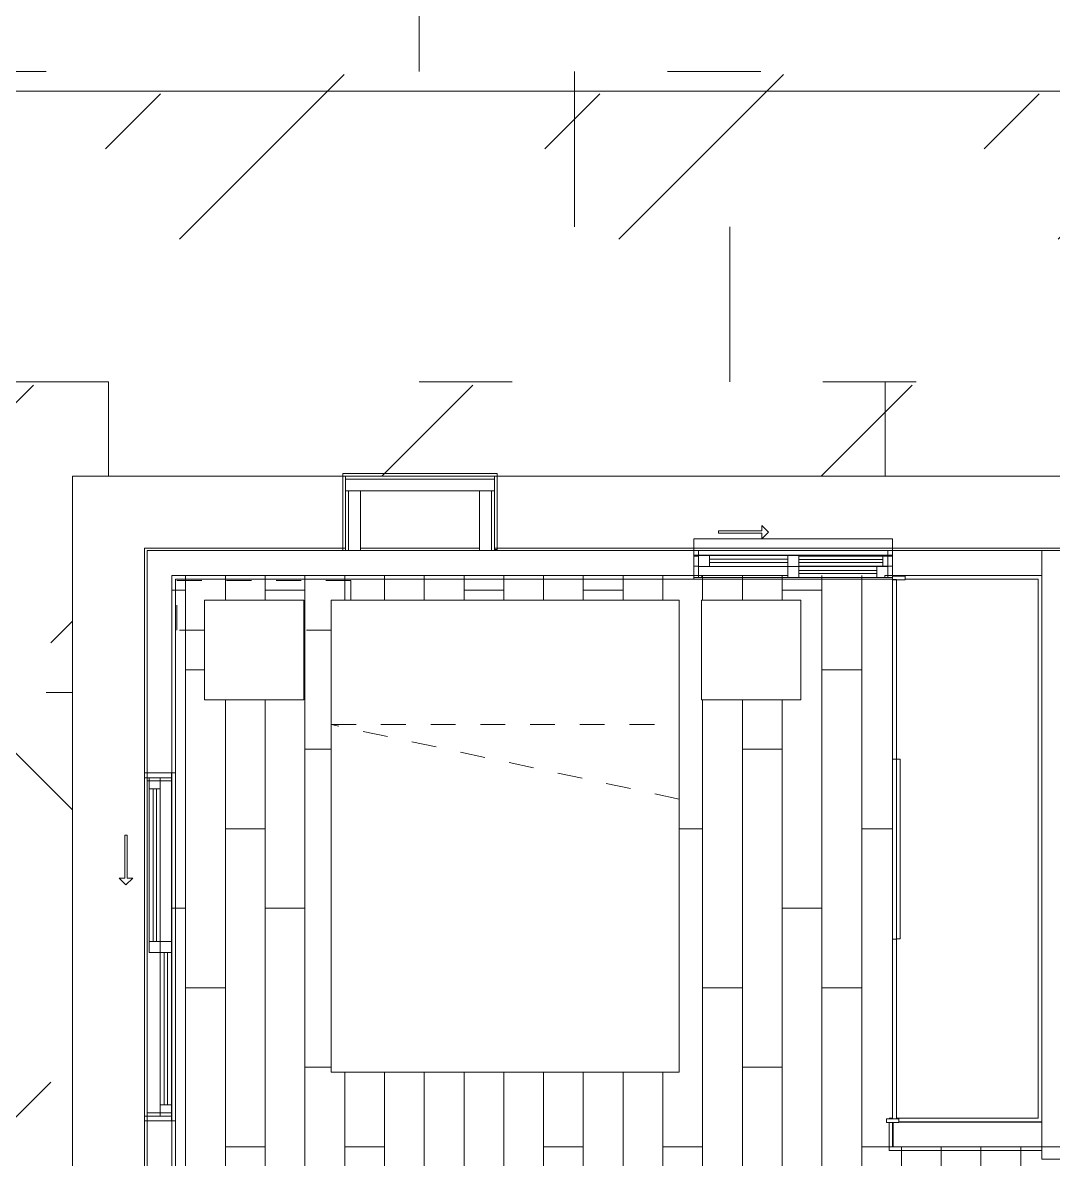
# Model space of a CAD drawing. Header units: metres. Extents: x 3856 to 4207, y -1118 to -691.
# Drawn here: x 3987.157 to 3991.303, y -986.877 to -982.302 of the extents above; entities that cross this region are included whole.
import ezdxf

# ---------------------------------------------------------------- set-up
doc = ezdxf.new("R2010")
doc.units = ezdxf.units.M
doc.linetypes.add('Dash', pattern=[0.00635, 0.003175, -0.003175])
doc.linetypes.add('Trazo', pattern=[0.006, 0.003, -0.003])
for name, color, linetype, lineweight in [('_Hidden Lines_', 7, 'Trazo', 9), ('Casework', 7, 'Continuous', 9), ('Common Edges', 7, 'Continuous', 9), ('Detail Items', 7, 'Continuous', 9), ('Floors', 7, 'Continuous', 9), ('Frame_Mullion', 7, 'Continuous', 9), ('Glass', 7, 'Continuous', 9), ('Surface Pattern', 7, 'Continuous', 9), ('Walls', 7, 'Continuous', 9), ('Windows', 7, 'Continuous', 9)]:
    doc.layers.add(name, color=color, linetype=linetype, lineweight=lineweight)
doc.layers.add('Cour_Roja_Punteada_1', color=1, linetype='Dash', lineweight=9, true_color=0xff0000)
doc.layers.add('ROA-E00-URB-A101-MASTER_PLAN cambio estaciomientos_dwg', color=7, linetype='Continuous', lineweight=9, true_color=0x767676)
pattern_1 = [(45, (0, 0), (-1.76776695, 0), [0.9375, -3.75]), (45, (1.25, 1.25), (-1.76776695, 0), [0.9375, -3.75]), (45, (2.5, -0.375), (-1.76776695, 0), [0.3125, -2.5]), (90, (2.5, 0.625), (-0.625, 0.625), [0.625, -2.5]), (315, (2.5, 1.25), (0, 3.5355339), [0.625, -3.75]), (0, (1.25, 1.25), (2.5, 2.5), [0.375, -1.25]), (0, (-1.875, 2.5), (2.5, 2.5), [0.375, -2.5])]

# ---------------------------------------------------------------- blocks, each defined once
blk = doc.blocks.new('Multifuncional 2D - Closet 60x220cm-4041498-IMPLANTACIÓN - KIT COMERCIAL')
at = {"layer": '_Hidden Lines_'}
for p, q in [((-0.122, -0.4866), (0.6025, -0.4866)), ((1.3422, -0.4866), (1.3422, -1.0866)), ((-0.8578, -1.0866), (-0.8578, -0.5116)), ((1.3422, -1.0866), (-0.8578, -1.0866))]:
    blk.add_line(p, q, dxfattribs=at)
at = {"layer": 'Casework'}
for p, q in [((0.6025, -0.4866), (-0.122, -0.4866)), ((1.3422, -1.0866), (1.3422, -0.4866)), ((-0.8578, -0.5116), (-0.8578, -1.0866)), ((-0.8578, -1.0866), (1.3422, -1.0866))]:
    blk.add_line(p, q, dxfattribs=at)
blk = doc.blocks.new('COUR-VENTANA-DESLIZANTE_DOS_CUERPOS - 0_80 x 1_35cm-V215-IMPLANTACIÓN - KIT COMERCIAL')
at = {"layer": 'Detail Items'}
for p, q in [((0.0999, -0.1246), (0.1269, -0.0976)), ((0.0999, -0.1246), (0.1269, -0.1516)), ((0.1269, -0.0976), (0.1269, -0.1196)), ((0.1269, -0.1196), (0.3, -0.1196)), ((0.1269, -0.1516), (0.1269, -0.1296)), ((0.3, -0.1296), (0.1269, -0.1296)), ((0.3, -0.1196), (0.3, -0.1296))]:
    blk.add_line(p, q, dxfattribs=at)
at = {"layer": 'Frame_Mullion'}
for p, q in [((-0.4, 0.058), (-0.3365, 0.058)), ((-0.4, 0.058), (-0.3365, 0.058)), ((-0.3682, 0.05), (-0.4, 0.05)), ((-0.3809, 0.05), (-0.4, 0.05)), ((-0.3809, 0.05), (-0.4, 0.05)), ((-0.3809, 0.058), (-0.3682, 0.058)), ((-0.3809, -0.05), (-0.3809, 0.058)), ((-0.3809, 0.0135), (-0.3809, 0.05)), ((-0.3682, 0.058), (-0.3365, 0.058)), ((-0.3682, 0.058), (-0.3682, 0.05)), ((-0.3365, 0.058), (-0.3365, 0.0135)), ((-0.3365, 0.058), (-0.3365, 0.0135)), ((-0.0222, 0.058), (-0.3365, 0.058)), ((-0.0222, 0.058), (0.0222, 0.058)), ((-0.0222, -0.0309), (-0.0222, 0.058)), ((-0.0222, 0.058), (0.0222, 0.058)), ((-0.0222, 0.0135), (-0.0222, 0.058)), ((0.0222, 0.058), (0.0222, -0.0309)), ((0.0222, 0.058), (0.0222, 0.0135)), ((0.3682, 0.058), (0.0222, 0.058)), ((0.0222, 0.05), (0.3682, 0.05)), ((0.3682, 0.058), (0.3682, 0.05)), ((0.3809, 0.058), (0.3682, 0.058)), ((0.3682, 0.05), (0.3682, 0.058)), ((0.3682, 0.058), (0.4, 0.058)), ((0.3682, 0.058), (0.4, 0.058)), ((0.3682, 0.058), (0.3682, 0.05)), ((0.3682, 0.05), (0.4, 0.05)), ((0.4, 0.05), (0.3682, 0.05)), ((0.4, 0.05), (0.3682, 0.05)), ((0.3809, -0.05), (0.3809, 0.058)), ((0.4, 0.058), (0.4, 0.05)), ((0.4, 0.058), (0.4, 0.05)), ((0.4, 0.05), (0.4, -0.05)), ((-0.3365, 0.0135), (-0.3809, 0.0135)), ((-0.3365, 0.0135), (-0.3809, 0.0135)), ((-0.3365, 0.0135), (-0.0222, 0.0135)), ((0.0222, 0.0135), (-0.0222, 0.0135)), ((0.0222, 0.0135), (-0.0222, 0.0135)), ((-0.0222, 0.0135), (0.0222, 0.0135)), ((-0.0222, -0.0309), (-0.0222, 0.0135)), ((0.0222, 0.0135), (0.0222, -0.0309)), ((0.3365, 0.0135), (0.0222, 0.0135)), ((0.3365, 0.0135), (0.3809, 0.0135)), ((0.3365, -0.0309), (0.3365, 0.0135)), ((0.3365, 0.0135), (0.3809, 0.0135)), ((0.3365, -0.0309), (0.3365, 0.0135)), ((0.3809, 0.0135), (0.3809, -0.0309)), ((0.0222, -0.0309), (-0.0222, -0.0309)), ((0.0222, -0.0309), (-0.0222, -0.0309)), ((0.0222, -0.0309), (0.3365, -0.0309)), ((0.3809, -0.0309), (0.3365, -0.0309)), ((0.3809, -0.0309), (0.3365, -0.0309)), ((-0.4, -0.05), (-0.3809, -0.05)), ((0.4, -0.05), (0.3809, -0.05))]:
    blk.add_line(p, q, dxfattribs=at)
at = {"layer": 'Glass'}
for p, q in [((-0.3365, 0.0421), (-0.0222, 0.0421)), ((-0.3365, 0.0294), (-0.3365, 0.0421)), ((-0.0222, 0.0294), (-0.3365, 0.0294)), ((-0.0222, 0.0421), (-0.0222, 0.0294)), ((0.0222, -0.0151), (0.0222, -0.0024)), ((0.0222, -0.0024), (0.3365, -0.0024)), ((0.3365, -0.0151), (0.0222, -0.0151)), ((0.3365, -0.0024), (0.3365, -0.0151))]:
    blk.add_line(p, q, dxfattribs=at)
blk = doc.blocks.new('COUR-VENTANA-DESLIZANTE_DOS_CUERPOS - 1_40 x 1_35cm-V216-IMPLANTACIÓN - KIT COMERCIAL')
at = {"layer": 'Detail Items'}
for p, q in [((0.2499, 0.0796), (0.2769, 0.1066)), ((0.2769, 0.1066), (0.2769, 0.0846)), ((0.2499, 0.0796), (0.2769, 0.0526)), ((0.45, 0.0846), (0.2769, 0.0846)), ((0.2769, 0.0746), (0.45, 0.0746)), ((0.2769, 0.0526), (0.2769, 0.0746)), ((0.45, 0.0746), (0.45, 0.0846))]:
    blk.add_line(p, q, dxfattribs=at)
at = {"layer": 'Frame_Mullion'}
for p, q in [((-0.7, 0.005), (-0.6809, 0.005)), ((-0.6809, 0.005), (-0.6809, -0.1029)), ((0.6809, 0.005), (0.6809, -0.1029)), ((0.7, 0.005), (0.6809, 0.005)), ((0.7, -0.005), (0.7, 0.005)), ((-0.6683, -0.005), (-0.7, -0.005)), ((-0.6683, -0.005), (-0.7, -0.005)), ((-0.7, -0.005), (-0.7, -0.1029)), ((-0.6683, -0.0585), (-0.6683, -0.005)), ((-0.6683, -0.005), (0.6682, -0.005)), ((-0.6683, -0.1029), (-0.6683, -0.005)), ((-0.0222, -0.014), (-0.0222, -0.1029)), ((0.0222, -0.014), (-0.0222, -0.014)), ((0.0222, -0.014), (-0.0222, -0.014)), ((-0.0222, -0.014), (-0.0222, -0.0585)), ((0.0222, -0.1029), (0.0222, -0.014)), ((0.0222, -0.0585), (0.0222, -0.014)), ((0.0222, -0.014), (0.6365, -0.014)), ((0.6365, -0.014), (0.6365, -0.0585)), ((0.6809, -0.014), (0.6365, -0.014)), ((0.6809, -0.014), (0.6365, -0.014)), ((0.6365, -0.014), (0.6365, -0.0585)), ((0.6682, -0.005), (0.7, -0.005)), ((0.6682, -0.1029), (0.6682, -0.005)), ((0.7, -0.005), (0.6682, -0.005)), ((0.6682, -0.005), (0.6682, -0.1029)), ((0.6809, -0.0585), (0.6809, -0.014)), ((0.7, -0.1029), (0.7, -0.005)), ((-0.6365, -0.0585), (-0.6809, -0.0585)), ((-0.6365, -0.0585), (-0.6683, -0.0585)), ((-0.6365, -0.1029), (-0.6365, -0.0585)), ((-0.6365, -0.1029), (-0.6365, -0.0585)), ((-0.6365, -0.0585), (-0.0222, -0.0585)), ((0.0222, -0.0585), (-0.0222, -0.0585)), ((0.0222, -0.0585), (-0.0222, -0.0585)), ((-0.0222, -0.0585), (-0.0222, -0.1029)), ((-0.0222, -0.0585), (0.0222, -0.0585)), ((0.0222, -0.1029), (0.0222, -0.0585)), ((0.6365, -0.0585), (0.0222, -0.0585)), ((0.6365, -0.0585), (0.6809, -0.0585)), ((0.6365, -0.0585), (0.6809, -0.0585)), ((-0.7, -0.1029), (-0.6365, -0.1029)), ((-0.6809, -0.1029), (-0.6683, -0.1029)), ((-0.6683, -0.1029), (-0.6365, -0.1029)), ((-0.0222, -0.1029), (-0.6365, -0.1029)), ((-0.0222, -0.1029), (0.0222, -0.1029)), ((-0.0222, -0.1029), (0.0222, -0.1029)), ((0.6682, -0.1029), (0.0222, -0.1029)), ((0.6809, -0.1029), (0.6682, -0.1029)), ((0.6682, -0.1029), (0.7, -0.1029))]:
    blk.add_line(p, q, dxfattribs=at)
at = {"layer": 'Glass'}
for p, q in [((0.6365, -0.0299), (0.0222, -0.0299)), ((0.0222, -0.0299), (0.0222, -0.0426)), ((0.0222, -0.0426), (0.6365, -0.0426)), ((0.6365, -0.0426), (0.6365, -0.0299)), ((-0.0222, -0.0744), (-0.6365, -0.0744)), ((-0.6365, -0.0744), (-0.6365, -0.0871)), ((-0.6365, -0.0871), (-0.0222, -0.0871)), ((-0.0222, -0.0871), (-0.0222, -0.0744))]:
    blk.add_line(p, q, dxfattribs=at)
blk = doc.blocks.new('CLOSET 1 - ARAYA - CLOSET A-V195-IMPLANTACIÓN - KIT COMERCIAL')
at = {"layer": 'Casework'}
for p, q in [((-1.5675, 0.675), (-1.5825, 0.675)), ((-1.5825, 0.675), (-1.5825, 0.625)), ((-1.5675, 0.625), (-1.5675, 0.675)), ((-1.5675, 0.65), (-1.5675, 0.635)), ((-0.8443, 0.65), (-1.5675, 0.65)), ((-0.8443, 0.635), (-0.8443, 0.65)), ((0.6035, 0.65), (-0.1198, 0.65)), ((-0.1198, 0.65), (-0.1198, 0.635)), ((0.6176, 0.65), (0.6026, 0.65)), ((0.6026, 0.65), (0.6026, 0.6)), ((0.6035, 0.635), (0.6035, 0.65)), ((0.6176, 0.6), (0.6176, 0.65)), ((-1.5825, 0.625), (-1.5675, 0.625)), ((-1.5675, 0.635), (-0.8443, 0.635)), ((-0.843, 0.635), (-0.843, 0.62)), ((-0.1198, 0.635), (-0.843, 0.635)), ((-0.843, 0.62), (-0.1198, 0.62)), ((-0.1198, 0.635), (0.6035, 0.635)), ((-0.1198, 0.62), (-0.1198, 0.635)), ((0.6026, 0.6), (0.6176, 0.6))]:
    blk.add_line(p, q, dxfattribs=at)
blk = doc.blocks.new('Multifuncional 2D - Mesa Noche-4976159-IMPLANTACIÓN - KIT COMERCIAL')
at = {"layer": '_Hidden Lines_'}
for p, q in [((-0.4578, 1.0866), (-0.8578, 1.0866)), ((-0.8578, 1.0866), (-0.8578, 0.6866)), ((-0.4578, 0.6866), (-0.4578, 1.0866)), ((-0.8578, 0.6866), (-0.4578, 0.6866))]:
    blk.add_line(p, q, dxfattribs=at)
at = {"layer": 'Casework'}
for p, q in [((-0.8578, 1.0866), (-0.4578, 1.0866)), ((-0.8578, 0.6866), (-0.8578, 1.0866)), ((-0.4578, 1.0866), (-0.4578, 0.6866)), ((-0.4578, 0.6866), (-0.8578, 0.6866))]:
    blk.add_line(p, q, dxfattribs=at)
blk = doc.blocks.new('Cama 2D - COUR-ARQ-CAMA DOBLE - 2D-5365797-IMPLANTACIÓN - KIT COMERCIAL')
at = {"layer": '_Hidden Lines_'}
for p, q in [((1.0422, 1.0866), (-0.8578, 1.0866)), ((-0.8578, 1.0866), (-0.8578, -0.3134)), ((-0.0578, 1.0866), (-0.3578, -0.3134)), ((-0.3578, -0.3134), (-0.3578, 1.0866)), ((1.0422, -0.3134), (1.0422, 1.0866)), ((-0.8578, -0.3134), (1.0422, -0.3134))]:
    blk.add_line(p, q, dxfattribs=at)
at = {"layer": 'Casework'}
for p, q in [((-0.8578, 1.0866), (1.0422, 1.0866)), ((-0.8578, -0.3134), (-0.8578, 1.0866)), ((1.0422, 1.0866), (1.0422, -0.3134)), ((1.0422, -0.3134), (-0.8578, -0.3134))]:
    blk.add_line(p, q, dxfattribs=at)
blk = doc.blocks.new('EDIFICIO TIPO A_rvt-3-IMPLANTACIÓN - KIT COMERCIAL')
at = {"layer": 'Surface Pattern', "true_color": 0xdcf1d6}
h = blk.add_hatch(dxfattribs=at)
h.set_pattern_fill('FP_8', color=254, style=0, pattern_type=2)
h.set_pattern_definition(pattern_1)
h.paths.add_polyline_path([(3987.3568, -994.1273), (3987.3568, -993.5273), (3987.2068, -993.5273), (3987.2068, -991.1273), (3987.3568, -991.1273), (3987.3568, -984.1273), (3995.5576, -984.1273), (3995.5576, -983.9773), (3996.3068, -983.9773), (3996.3068, -982.6773), (3996.4068, -982.6773), (3996.4068, -983.9773), (3997.1576, -983.9773), (3997.1576, -984.1273), (4005.3568, -984.1273), (4005.3568, -991.1273), (4005.5068, -991.1273), (4005.5068, -993.5273), (4005.3568, -993.5273), (4005.3568, -994.0273), (4007.4068, -994.0273), (4007.4068, -987.4127), (4006.7947, -987.0231), (4007.4068, -986.7291), (4007.4068, -982.5773), (3985.3068, -982.5773), (3985.3068, -994.1273), (3986.6166, -994.1273)])
at = {"layer": 'Surface Pattern', "true_color": 0x808080}
h = blk.add_hatch(dxfattribs=at)
h.set_pattern_fill('FP_72', color=8, style=0, pattern_type=2)
h.set_pattern_definition([(90, (1951.012, -977.227), (-0.16, 1e-17), []), (180, (1951.012, -977.227), (-0.32, -0.32), [0.16, -1.12]), (180, (1950.852, -976.587), (-0.32, -0.32), [0.16, -1.12])])
h.paths.add_polyline_path([(3988.4483, -996.0273), (3991.2568, -996.0273), (3991.2568, -993.5423), (3991.1218, -993.5423), (3991.1218, -991.7423), (3991.2568, -991.7423), (3991.2568, -991.6273), (3993.7318, -991.6273), (3993.7318, -991.6073), (3992.7818, -991.6073), (3992.7818, -991.5673), (3993.7318, -991.5673), (3993.7318, -990.3273), (3992.4568, -990.3273), (3992.4568, -990.6273), (3992.3568, -990.6273), (3992.3568, -987.6873), (3992.4068, -987.6873), (3992.4068, -986.8673), (3992.3568, -986.8673), (3992.3568, -986.8273), (3991.3568, -986.8273), (3991.3568, -986.9173), (3991.3068, -986.9173), (3991.3068, -987.6373), (3991.3568, -987.6373), (3991.3568, -989.0273), (3991.2568, -989.0273), (3991.2568, -987.8273), (3987.7568, -987.8273), (3987.7568, -996.0273), (3987.8434, -996.0273)])
h.paths.add_polyline_path([(3989.3434, -995.9513), (3987.8434, -995.9513), (3987.8434, -993.6366), (3988.6434, -993.6366), (3988.6434, -995.1513), (3989.3434, -995.1513), (3989.3434, -995.2608)])
h.paths.add_polyline_path([(3989.3434, -994.6273), (3989.2881, -994.6273), (3989.2881, -994.1273), (3989.8881, -994.1273), (3989.8881, -994.6273)])
h.paths.add_polyline_path([(3989.2835, -992.0273), (3988.4068, -992.0273), (3988.4068, -991.3273), (3990.0068, -991.3273), (3990.0068, -992.0273)])
h.paths.add_polyline_path([(3993.0568, -990.2273), (3994.1576, -990.2173), (3994.1576, -987.8273), (3993.0568, -987.8273), (3993.0568, -990.1143), (3994.1568, -990.1143), (3994.1568, -990.1293), (3993.0568, -990.1293), (3993.0568, -990.2173)])
h.paths.add_polyline_path([(3987.7568, -987.7273), (3991.2568, -987.7273), (3991.2568, -987.6573), (3990.5068, -987.6573), (3990.5068, -987.6173), (3991.2668, -987.6116), (3991.2568, -986.8273), (3990.6568, -986.8273), (3990.6495, -986.7298), (3990.6318, -986.7273), (3990.6403, -986.7148), (3990.6568, -986.7148), (3990.6568, -984.5273), (3987.7568, -984.5273), (3987.7568, -986.855)])
h.paths.add_polyline_path([(3996.3068, -987.7273), (3996.3068, -984.5273), (3992.9568, -984.5273), (3992.9568, -986.8273), (3992.4568, -986.8273), (3992.4468, -987.6673), (3993.3068, -987.6673), (3993.3068, -987.7073), (3992.4568, -987.7073), (3992.4568, -987.7273), (3996.1862, -987.7273)])
h.paths.add_polyline_path([(3995.9507, -987.295), (3995.7862, -987.295), (3995.7862, -986.895), (3996.1862, -986.895), (3996.1862, -987.295)])
h.paths.add_polyline_path([(3994.2862, -986.795), (3994.2862, -985.195), (3996.1862, -985.195), (3996.1862, -986.795), (3994.6173, -986.795)])
h.paths.add_polyline_path([(3989.2835, -986.5273), (3988.3981, -986.5273), (3988.3981, -984.6273), (3989.7981, -984.6273), (3989.7981, -986.5273)])
h.paths.add_polyline_path([(3996.1862, -985.095), (3995.7862, -985.095), (3995.7862, -984.695), (3996.1862, -984.695), (3996.1862, -984.7068)])
h.paths.add_polyline_path([(3990.2878, -985.0273), (3989.8878, -985.0273), (3989.8885, -984.6273), (3990.2878, -984.6273)])
h.paths.add_polyline_path([(3988.2878, -985.0273), (3987.8878, -985.0273), (3987.8886, -984.6273), (3988.2878, -984.6273), (3988.2878, -984.9302)])
at = {"layer": 'Common Edges'}
for p, q in [((3988.4551, -984.1398), (3989.0551, -984.1398)), ((3988.4676, -984.4273), (3988.4676, -984.1873)), ((3989.0426, -984.4273), (3989.0426, -984.1873)), ((3988.4451, -984.4273), (3988.4451, -984.4173)), ((3989.0651, -984.4173), (3989.0651, -984.4223)), ((3991.2568, -986.8423), (3991.2568, -986.8273))]:
    blk.add_line(p, q, dxfattribs=at)
at = {"layer": 'Cour_Roja_Punteada_1'}
for p, q in [((3987.7768, -984.5473), (3988.4768, -984.5473)), ((3987.7768, -984.7473), (3987.7768, -984.5473)), ((3988.4768, -984.5473), (3988.4768, -984.6273)), ((3987.8878, -984.7473), (3987.7768, -984.7473)), ((3988.3981, -984.7473), (3988.2878, -984.7473))]:
    blk.add_line(p, q, dxfattribs=at)
at = {"layer": 'Floors'}
for p, q in [((3996.3068, -982.5773), (3985.3068, -982.5773)), ((3987.3568, -989.8273), (3987.3568, -984.1273)), ((3987.3568, -984.1273), (3988.4551, -984.1273)), ((3989.0551, -984.1273), (3992.3568, -984.1273)), ((3989.8885, -984.5273), (3987.7568, -984.5273)), ((3987.7568, -984.5273), (3987.7568, -987.7273)), ((3990.6568, -984.5273), (3990.6377, -984.5273)), ((3990.6568, -986.8273), (3990.6568, -986.7298)), ((3991.2568, -986.8273), (3990.6568, -986.8273))]:
    blk.add_line(p, q, dxfattribs=at)
at = {"layer": 'Walls', "lineweight": 18}
for p, q in [((3988.4451, -984.1173), (3988.4451, -984.4173)), ((3988.4551, -984.1173), (3988.4451, -984.1173)), ((3989.0551, -984.1173), (3988.4551, -984.1173)), ((3989.0551, -984.1273), (3988.4551, -984.1273)), ((3988.4551, -984.1273), (3988.4551, -984.1873)), ((3988.4551, -984.1273), (3989.0551, -984.1273)), ((3988.4551, -984.4273), (3988.4551, -984.1273)), ((3989.0651, -984.1173), (3989.0551, -984.1173)), ((3989.0551, -984.1873), (3989.0551, -984.1273)), ((3989.0551, -984.1273), (3989.0551, -984.4223)), ((3989.0651, -984.4173), (3989.0651, -984.1173)), ((3988.4551, -984.1873), (3989.0551, -984.1873)), ((3988.4551, -984.1873), (3988.4551, -984.4273)), ((3988.5151, -984.1873), (3988.4551, -984.1873)), ((3988.5151, -984.4273), (3988.5151, -984.1873)), ((3988.9951, -984.1873), (3988.9951, -984.4273)), ((3989.0551, -984.1873), (3988.9951, -984.1873)), ((3989.0551, -984.4273), (3989.0551, -984.1873)), ((3987.6468, -984.4173), (3987.6468, -985.3223)), ((3987.6568, -984.4173), (3987.6468, -984.4173)), ((3988.4451, -984.4173), (3987.6568, -984.4173)), ((3987.6568, -985.3223), (3987.6568, -984.4273)), ((3987.6568, -984.4273), (3988.4451, -984.4273)), ((3988.4451, -984.4273), (3988.4551, -984.4273)), ((3988.4551, -984.4273), (3988.5151, -984.4273)), ((3988.9951, -984.4273), (3989.0551, -984.4273)), ((3989.0551, -984.4223), (3989.0651, -984.4223)), ((3989.8568, -984.4173), (3989.0651, -984.4173)), ((3989.0651, -984.4223), (3989.0651, -984.4273)), ((3989.0651, -984.4273), (3989.8568, -984.4273)), ((3989.8568, -984.4273), (3989.8568, -984.4173)), ((3991.3568, -984.4173), (3990.6568, -984.4173)), ((3990.6568, -984.4173), (3990.6568, -984.4273)), ((3990.6568, -984.4273), (3991.3568, -984.4273)), ((3989.8568, -984.5273), (3987.7568, -984.5273)), ((3987.7568, -984.5273), (3987.7568, -984.5423)), ((3989.8568, -984.5423), (3989.8568, -984.5273)), ((3991.2568, -984.5273), (3990.6568, -984.5273)), ((3991.2568, -984.5423), (3991.2568, -984.5273)), ((3987.7568, -984.5423), (3987.7568, -985.3223)), ((3987.7718, -984.5423), (3989.8568, -984.5423)), ((3987.7718, -985.3223), (3987.7718, -984.5423)), ((3990.7068, -984.5423), (3991.2418, -984.5423)), ((3991.2418, -984.5423), (3991.2418, -986.7123)), ((3991.2568, -986.7273), (3991.2568, -984.5423)), ((3987.6468, -985.3223), (3987.6568, -985.3223)), ((3987.7568, -985.3223), (3987.7718, -985.3223)), ((3987.6568, -986.7223), (3987.6468, -986.7223)), ((3987.6468, -986.7223), (3987.6468, -988.4273)), ((3987.6568, -988.4273), (3987.6568, -986.7223)), ((3987.7568, -986.7223), (3987.7568, -987.7273)), ((3987.7718, -986.7223), (3987.7568, -986.7223)), ((3987.7718, -987.7123), (3987.7718, -986.7223)), ((3990.6568, -986.7123), (3990.6434, -986.7123)), ((3990.6434, -986.7298), (3990.6434, -986.8423)), ((3990.6584, -986.8273), (3990.6584, -986.7298)), ((3991.2418, -986.7123), (3990.6718, -986.7123)), ((3990.6818, -986.7273), (3991.2418, -986.7273)), ((3991.2418, -986.7273), (3991.2568, -986.7273)), ((3991.2568, -986.8273), (3990.6584, -986.8273)), ((3991.3568, -986.8273), (3991.2568, -986.8273)), ((3990.6434, -986.8423), (3990.6584, -986.8423)), ((3990.6584, -986.8423), (3991.2568, -986.8423)), ((3991.2568, -986.8423), (3991.2568, -986.8773)), ((3991.2568, -986.8773), (3991.3568, -986.8773))]:
    blk.add_line(p, q, dxfattribs=at)
at = {"layer": 'Walls'}
for p, q in [((3989.8568, -984.4173), (3990.6568, -984.4173)), ((3990.6568, -984.4173), (3989.8568, -984.4173)), ((3989.8568, -984.4273), (3989.8568, -984.4173)), ((3989.8568, -984.4173), (3989.8568, -984.4273)), ((3989.8568, -984.4273), (3990.6568, -984.4273)), ((3990.6568, -984.4273), (3989.8568, -984.4273)), ((3990.6568, -984.4173), (3990.6568, -984.4273)), ((3990.6568, -984.4173), (3990.6568, -984.4273)), ((3989.8568, -984.5273), (3989.8885, -984.5273)), ((3989.8568, -984.5423), (3989.8568, -984.5273)), ((3990.6377, -984.5273), (3990.6568, -984.5273)), ((3990.6568, -984.5423), (3989.8568, -984.5423)), ((3987.6468, -985.3223), (3987.6468, -986.7223)), ((3987.6468, -986.7223), (3987.6468, -985.3223)), ((3987.6568, -985.3223), (3987.6468, -985.3223)), ((3987.7568, -986.7223), (3987.7568, -985.3223)), ((3987.7718, -985.3223), (3987.7568, -985.3223)), ((3987.7718, -985.3223), (3987.7718, -986.7223)), ((3987.6568, -986.7223), (3987.6468, -986.7223)), ((3987.7718, -986.7223), (3987.7568, -986.7223))]:
    blk.add_line(p, q, dxfattribs=at)
at = {"layer": 'Casework', "lineweight": 9}
for name, p, rotation in [('CLOSET 1 - ARAYA - CLOSET A-V195-IMPLANTACIÓN - KIT COMERCIAL', (3991.3068, -985.1473), 90), ('Multifuncional 2D - Closet 60x220cm-4041498-IMPLANTACIÓN - KIT COMERCIAL', (3990.1702, -985.8696), 90), ('Multifuncional 2D - Mesa Noche-4976159-IMPLANTACIÓN - KIT COMERCIAL', (3987.2013, -985.4851), 269.9999999999788), ('Cama 2D - COUR-ARQ-CAMA DOBLE - 2D-5365797-IMPLANTACIÓN - KIT COMERCIAL', (3988.7115, -985.4851), 269.9999999999788), ('Multifuncional 2D - Mesa Noche-4976159-IMPLANTACIÓN - KIT COMERCIAL', (3989.2013, -985.4851), 269.9999999999788)]:
    blk.add_blockref(name, p, dxfattribs=dict(at, rotation=rotation))
at = {"layer": 'Windows', "lineweight": 9}
for name, p, rotation in [('COUR-VENTANA-DESLIZANTE_DOS_CUERPOS - 0_80 x 1_35cm-V215-IMPLANTACIÓN - KIT COMERCIAL', (3990.2568, -984.4773), 180), ('COUR-VENTANA-DESLIZANTE_DOS_CUERPOS - 1_40 x 1_35cm-V216-IMPLANTACIÓN - KIT COMERCIAL', (3987.6518, -986.0223), 89.99999999999396)]:
    blk.add_blockref(name, p, dxfattribs=dict(at, rotation=rotation))
blk = doc.blocks.new('EDIFICIO TIPO A_rvt-4-IMPLANTACIÓN - KIT COMERCIAL')
at = {"layer": 'Surface Pattern', "true_color": 0xdcf1d6}
h = blk.add_hatch(dxfattribs=at)
h.set_pattern_fill('FP_101', color=254, style=0, pattern_type=2)
h.set_pattern_definition(pattern_1)
h.paths.add_polyline_path([(3986.6003, -982.5773), (3996.3068, -982.5773), (3996.3068, -981.2773), (3995.5559, -981.2773), (3995.5559, -981.1273), (3987.3568, -981.1273), (3987.3568, -974.1273), (3987.2068, -974.1273), (3987.2068, -971.7273), (3987.3568, -971.7273), (3987.3568, -971.2273), (3985.3068, -971.2273), (3985.3068, -982.5773), (3985.439, -982.5773)])
h.paths.add_polyline_path([(4004.2584, -982.5773), (4007.4068, -982.5773), (4007.4068, -979.6854), (4006.9947, -979.4231), (4007.4068, -979.2252), (4007.4068, -971.9854), (4006.9947, -971.7231), (4007.4068, -971.5252), (4007.4068, -971.1273), (4005.3568, -971.1273), (4005.3568, -971.7273), (4005.5068, -971.7273), (4005.5068, -974.1273), (4005.3568, -974.1273), (4005.3568, -981.1273), (3997.1559, -981.1273), (3997.1559, -981.2773), (3996.4068, -981.2773), (3996.4068, -982.5773), (4003.6584, -982.5773)])
blk = doc.blocks.new('ROA-E00-URB-A101-MASTER_PLAN cambio estaciomientos_dwg_COUR-ARQ-VENTANA_DESLIZANTE_TRES_CUERPOS_V2C_1 - 1_35 X 0_80 cm-6361201-Master Plan - Etapa 1-V577-IMPLANTACIÓN - KIT COMERCIAL')
at = {"layer": 'Frame_Mullion'}
for p, q in [((-0.0214, 0.0127), (-0.36, 0.0127)), ((0.4, 0.0127), (0.3801, 0.0127)), ((0.36, -0.0317), (-0.36, -0.0317)), ((0.4, -0.05), (-0.4, -0.05))]:
    blk.add_line(p, q, dxfattribs=at)
at = {"layer": 'Frame_Mullion', "flags": 128}
for points in [[(-0.4, 0.05), (-0.4, -0.05), (-0.4, -0.0317), (-0.36, -0.0317), (-0.36, 0.0127), (-0.3918, 0.0127), (-0.4, 0.0127)], [(0.36, -0.0317), (0.4, -0.0317), (0.4, 0.0127)]]:
    blk.add_lwpolyline(points, dxfattribs=at)
at = {"layer": 'Glass'}
blk.add_line((-0.0222, -0.0148), (-0.36, -0.0148), dxfattribs=at)
at = {"layer": 'Glass', "flags": 128}
blk.add_lwpolyline([(-0.36, -0.0148), (-0.36, -0.0021), (-0.0222, -0.0021)], dxfattribs=at)
at = {"layer": 'Windows'}
for p, q in [((-0.4, -0.0273), (-0.0222, -0.0273)), ((-0.4, -0.0303), (-0.0222, -0.0303)), ((0.381, -0.0273), (0.4, -0.0273)), ((0.381, -0.0303), (0.4, -0.0303))]:
    blk.add_line(p, q, dxfattribs=at)
at = {"layer": 'Windows', "flags": 128}
blk.add_lwpolyline([(0.4, -0.05), (0.4, -0.0973), (-0.4, -0.0973), (-0.4, -0.05)], dxfattribs=at)
blk = doc.blocks.new('ROA-E00-URB-A101-MASTER_PLAN cambio estaciomientos_dwg_COUR-VENTANA-DESLIZANTE_DOS_CUERPOS - 1_40 x 1_35cm-11433063-Master Plan - Etapa 1-V578-IMPLANTACIÓN - KIT COMERCIAL')
at = {"layer": 'Detail Items', "flags": 128}
blk.add_lwpolyline([(0.2769, 0.0526), (0.2499, 0.0796), (0.2769, 0.1066), (0.2769, 0.0846), (0.45, 0.0846), (0.45, 0.0746), (0.2769, 0.0746)], close=True, dxfattribs=at)
at = {"layer": 'Frame_Mullion'}
blk.add_line((-0.7, 0.005), (-0.681, 0.005), dxfattribs=at)
at = {"layer": 'Frame_Mullion', "flags": 128}
blk.add_lwpolyline([(0.7, -0.005), (0.7, 0.005), (0.6809, 0.005)], dxfattribs=at)
blk = doc.blocks.new('ROA-E00-URB-A101-MASTER_PLAN cambio estaciomientos_dwg_ROA-E01-ARQ-R23_rvt-3-Master Plan - Etapa 1-7986584-IMPLANTACIÓN - KIT COMERCIAL')
at = {"layer": 'Walls'}
for p, q in [((986.8273, 3990.6584), (986.7298, 3990.6584)), ((984.4173, 3989.8568), (984.4173, 3989.0551)), ((984.4173, 3988.9951), (984.4173, 3988.5151)), ((984.4273, 3988.5151), (984.4273, 3988.9951)), ((986.7223, 3987.6568), (986.7223, 3987.6468))]:
    blk.add_line(p, q, dxfattribs=at)
at = {"layer": 'Walls', "flags": 128}
for points in [[(984.4273, 3990.6568), (984.4273, 3991.3568), (984.4173, 3991.3568), (984.4173, 3990.6568)], [(988.4273, 3987.6568), (986.7223, 3987.6568), (986.7223, 3987.6468), (988.4273, 3987.6468)]]:
    blk.add_lwpolyline(points, close=True, dxfattribs=at)
for points in [[(984.4273, 3989.0551), (984.4273, 3989.8568), (984.4173, 3989.8568)], [(984.4173, 3988.4551), (984.4173, 3987.6468), (984.4273, 3987.6468), (985.3223, 3987.6468), (985.3223, 3987.6568), (984.4273, 3987.6568), (984.4273, 3988.4551)], [(985.3223, 3987.6468), (986.7223, 3987.6468), (985.3223, 3987.6468), (985.3223, 3987.6568)]]:
    blk.add_lwpolyline(points, dxfattribs=at)
for name, p, rotation in [('ROA-E00-URB-A101-MASTER_PLAN cambio estaciomientos_dwg_COUR-ARQ-VENTANA_DESLIZANTE_TRES_CUERPOS_V2C_1 - 1_35 X 0_80 cm-6361201-Master Plan - Etapa 1-V577-IMPLANTACIÓN - KIT COMERCIAL', (984.4773, 3990.2568), 270.0000000000004), ('ROA-E00-URB-A101-MASTER_PLAN cambio estaciomientos_dwg_COUR-VENTANA-DESLIZANTE_DOS_CUERPOS - 1_40 x 1_35cm-11433063-Master Plan - Etapa 1-V578-IMPLANTACIÓN - KIT COMERCIAL', (986.0223, 3987.6518), 180)]:
    blk.add_blockref(name, p, dxfattribs=dict(rotation=rotation))
blk = doc.blocks.new('ROA-E00-URB-A101-MASTER_PLAN cambio estaciomientos_dwg_ROA-E01-EST-R23_rvt-3-Master Plan - Etapa 1-7986862-IMPLANTACIÓN - KIT COMERCIAL')
at = {"layer": 'Common Edges'}
for p, q in [((984.5273, 3991.2568), (984.4273, 3991.2568)), ((986.8273, 3991.2568), (986.7273, 3991.2568))]:
    blk.add_line(p, q, dxfattribs=at)
at = {"layer": 'Walls'}
for p, q in [((986.7298, 3990.6584), (986.8273, 3990.6584)), ((984.4273, 3988.9951), (984.4273, 3988.5151)), ((984.4273, 3988.4551), (984.4273, 3987.7568)), ((986.7223, 3987.6568), (988.4273, 3987.6568))]:
    blk.add_line(p, q, dxfattribs=at)
at = {"layer": 'Walls', "flags": 128}
for points in [[(984.4273, 3991.3568), (984.4273, 3991.2568), (984.4273, 3990.6568), (984.5273, 3990.6568)], [(984.5273, 3989.8568), (984.4273, 3989.8568), (984.4273, 3989.0551)], [(984.4273, 3987.7568), (984.4273, 3987.6568), (985.3223, 3987.6568)]]:
    blk.add_lwpolyline(points, dxfattribs=at)
blk = doc.blocks.new('ROA-E00-URB-A101-MASTER_PLAN cambio estaciomientos_dwg-7942325-IMPLANTACIÓN - KIT COMERCIAL')
for name in ['ROA-E00-URB-A101-MASTER_PLAN cambio estaciomientos_dwg_ROA-E01-EST-R23_rvt-3-Master Plan - Etapa 1-7986862-IMPLANTACIÓN - KIT COMERCIAL', 'ROA-E00-URB-A101-MASTER_PLAN cambio estaciomientos_dwg_ROA-E01-ARQ-R23_rvt-3-Master Plan - Etapa 1-7986584-IMPLANTACIÓN - KIT COMERCIAL']:
    blk.add_blockref(name, (0, 0))

msp = doc.modelspace()

# ---------------------------------------------------------------- block references
at = {"lineweight": 5}
for name in ['EDIFICIO TIPO A_rvt-4-IMPLANTACIÓN - KIT COMERCIAL', 'EDIFICIO TIPO A_rvt-3-IMPLANTACIÓN - KIT COMERCIAL']:
    msp.add_blockref(name, (0, 0), dxfattribs=at)
at = {"layer": 'ROA-E00-URB-A101-MASTER_PLAN cambio estaciomientos_dwg', "color": 7, "rotation": 269.9999999999999}
msp.add_blockref('ROA-E00-URB-A101-MASTER_PLAN cambio estaciomientos_dwg-7942325-IMPLANTACIÓN - KIT COMERCIAL', (0, 0), dxfattribs=at)

doc.saveas('drawing.dxf')
